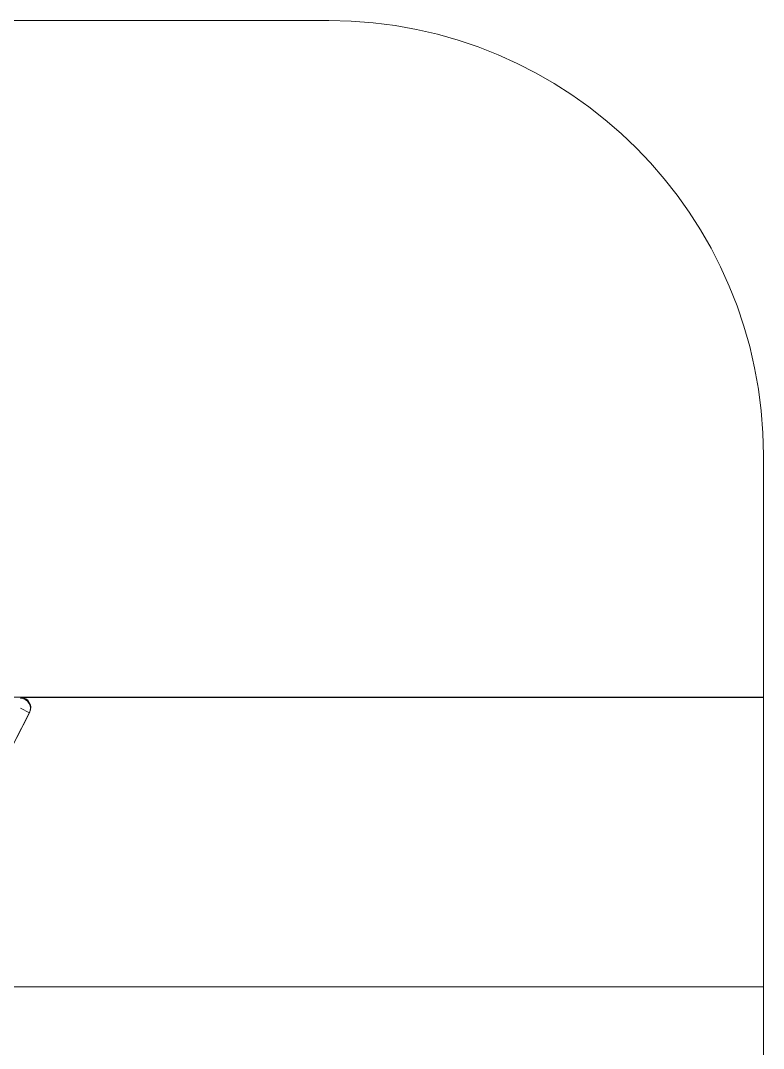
# Model space of a CAD drawing. Header units: millimetres. Extents: x 473 to 1051, y 289 to 609.
# Drawn here: x 742.1 to 793.4, y 538.3 to 609.2 of the extents above; entities that cross this region are included whole.
import ezdxf

# ---------------------------------------------------------------- set-up
doc = ezdxf.new("R2010")
doc.units = ezdxf.units.MM
doc.layers.add('core', color=7, linetype='Continuous', lineweight=20)

msp = doc.modelspace()

# ---------------------------------------------------------------- linework, layer by layer
at = {"layer": 'core', "lineweight": 18}
for p, q in [((723.347, 609.219), (763.422, 609.219)), ((793.422, 579.219), (793.422, 562.532)), ((793.422, 562.532), (723.391, 562.532)), ((793.422, 562.532), (793.422, 562.506)), ((742.152, 562.506), (793.422, 562.506)), ((793.422, 562.506), (793.422, 542.532)), ((742.764, 561.475), (733.042, 542.532)), ((733.042, 542.532), (793.422, 542.532)), ((793.422, 542.532), (793.422, 519.338))]:
    msp.add_line(p, q, dxfattribs=at)
at = {"layer": 'core', "lineweight": 13}
for p, q in [((742.128, 562.458), (742.152, 562.506)), ((732.543, 541.561), (742.75, 561.449)), ((742.75, 561.449), (742.128, 561.768)), ((742.764, 561.475), (742.753, 561.453))]:
    msp.add_line(p, q, dxfattribs=at)
at = {"layer": 'core', "lineweight": 18}
msp.add_arc((763.422, 579.219), 30, 360, 90, dxfattribs=at)
at = {"layer": 'core', "lineweight": 13}
msp.add_ellipse((742.128, 561.768), major_axis=(-0.623, 0.32), ratio=0.98092, start_param=3.141593, end_param=5.178781, dxfattribs=at)
at = {"layer": 'core', "lineweight": 18}
msp.add_ellipse((742.141, 561.795), major_axis=(0.326, 0.635), ratio=0.98092, start_param=4.712389, end_param=6.749577, dxfattribs=at)

doc.saveas('drawing.dxf')
